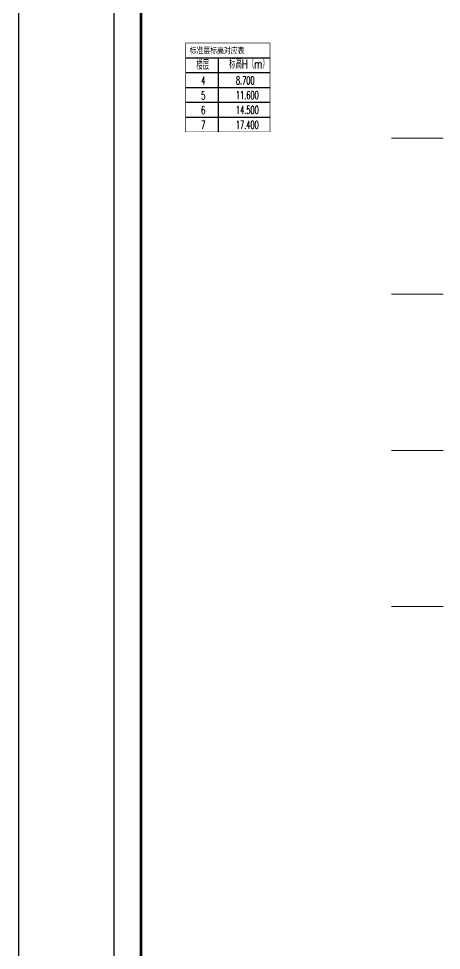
# Model space of a CAD drawing. Extents: x -518115 to 790560, y -210384 to 1628073.
# Drawn here: x 538356 to 546211, y -98816 to -81508 of the extents above; entities that cross this region are included whole.
import ezdxf

# ---------------------------------------------------------------- set-up
doc = ezdxf.new("R2010")
doc.units = 0
doc.header["$LTSCALE"] = 1000
doc.header["$MEASUREMENT"] = 0
doc.linetypes.add('DOTE', pattern=[2.42, 2, -0.2, 0.02, -0.2])
for name, color, linetype in [('C-Sheet-图框', 101, 'Continuous'), ('PUB_TEXT', 4, 'Continuous'), ('图框', 140, 'Continuous')]:
    doc.layers.add(name, color=color, linetype=linetype)
doc.layers.add('DOTE', color=19, linetype='DOTE', lineweight=9)
doc.layers.add('yichutu', color=7, linetype='Continuous', true_color=0xffffff, plot=False)
doc.styles.add('_TCH_DIM', font='SIMPLEX.shx', dxfattribs={"width": 0.7, "bigfont": 'GBCBIG.shx'})
doc.styles.add('宋体', font='', dxfattribs={"height": 50})
doc.styles.get('宋体').set_extended_font_data('SimSun')

# ---------------------------------------------------------------- blocks, each defined once
blk = doc.blocks.new('A$C549D2611')
at = {"layer": '图框'}
blk.add_lwpolyline([(0, 0), (42050, 0), (42050, -29700), (0, -29700)], close=True, dxfattribs=at)
blk.add_lwpolyline([(0, 0), (42050, 0), (42050, -29700), (0, -29700)], close=True, dxfattribs=at)
at = {"layer": '图框', "const_width": 50}
blk.add_lwpolyline([(41550, -29200), (41550, -500), (1250, -500), (1250, -29200)], close=True, dxfattribs=at)
blk = doc.blocks.new('A$C6C4F020C')
at = {"layer": 'C-Sheet-图框', "color": 0}
for p, q in [((-782.8, 687.5), (0, 687.5)), ((-782.8, 687.5), (0, 687.5)), ((-482.4, 687.5), (-482.4, 0)), ((-782.8, 550), (0, 550)), ((-782.8, 412.5), (0, 412.5)), ((-782.8, 275), (0, 275)), ((-782.8, 137.5), (0, 137.5))]:
    blk.add_line(p, q, dxfattribs=at)
at = {"layer": 'C-Sheet-图框', "color": 0, "const_width": 6}
blk.add_lwpolyline([(-782.8, 0), (0, 0), (0, 825), (-782.8, 825)], close=True, dxfattribs=at)
at = {"layer": 'PUB_TEXT', "color": 2, "style": '宋体', "width": 0.8}
blk.add_text('标准层标高对应表', height=56.96, dxfattribs=at).set_placement((-746.8, 727.4))
at = {"layer": 'PUB_TEXT', "style": '_TCH_DIM'}
for s, height, width, p in [('楼层', 84.4, 0.7, (-683.6, 577)), ('标高H（m）', 84.4, 0.7, (-379.1, 588.1)), ('4', 74.4, 0.494118, (-639.3, 438.8)), ('8.700', 74.38, 0.494118, (-316, 440.7)), ('5', 74.4, 0.494118, (-639.3, 301.3)), ('11.600', 74.38, 0.494118, (-316, 303.2)), ('6', 74.4, 0.494118, (-639.3, 163.8)), ('14.500', 74.38, 0.494118, (-316, 165.7)), ('7', 74.4, 0.494118, (-639.3, 26.3)), ('17.400', 74.38, 0.494118, (-316, 28.2))]:
    blk.add_text(s, height=height, dxfattribs=dict(at, width=width)).set_placement(p)
blk = doc.blocks.new('yct-841-594-84100-59399.9999999999-100-1000.0')
at = {"color": 7, "true_color": 0xffffff}
blk.add_lwpolyline([(0, -3549), (80358, -3549), (80358, 0), (0, 0)], close=True, dxfattribs=at)
at = {"layer": 'yichutu', "color": 7, "true_color": 0xffffff}
blk.add_lwpolyline([(0, 0), (0, 59400), (84100, 59400), (84100, 0)], close=True, dxfattribs=at)

msp = doc.modelspace()

# ---------------------------------------------------------------- linework, layer by layer
at = {"layer": 'DOTE', "linetype": 'DOTE'}
for p, q in [((560763.4, -83728.4), (545286.3, -83728.4)), ((560763.4, -83728.4), (545286.3, -83728.4)), ((560763.4, -86628.4), (545286.3, -86628.4)), ((560763.4, -89528.4), (545286.3, -89528.4)), ((560763.4, -92428.4), (545286.3, -92428.4))]:
    msp.add_line(p, q, dxfattribs=at)

# ---------------------------------------------------------------- block references
at = {"rotation": 270}
msp.add_blockref('A$C549D2611', (569830.5, -70226.6), dxfattribs=at)
at = {"xscale": 2, "yscale": 2, "zscale": 2}
msp.add_blockref('A$C6C4F020C', (543025.9, -83611), dxfattribs=at)
at = {"layer": 'yichutu', "xscale": 0.5, "yscale": 0.5, "zscale": 0.5, "rotation": 270}
msp.add_blockref('yct-841-594-84100-59399.9999999999-100-1000.0', (540130.5, -70226.6), dxfattribs=at)

doc.saveas('drawing.dxf')
